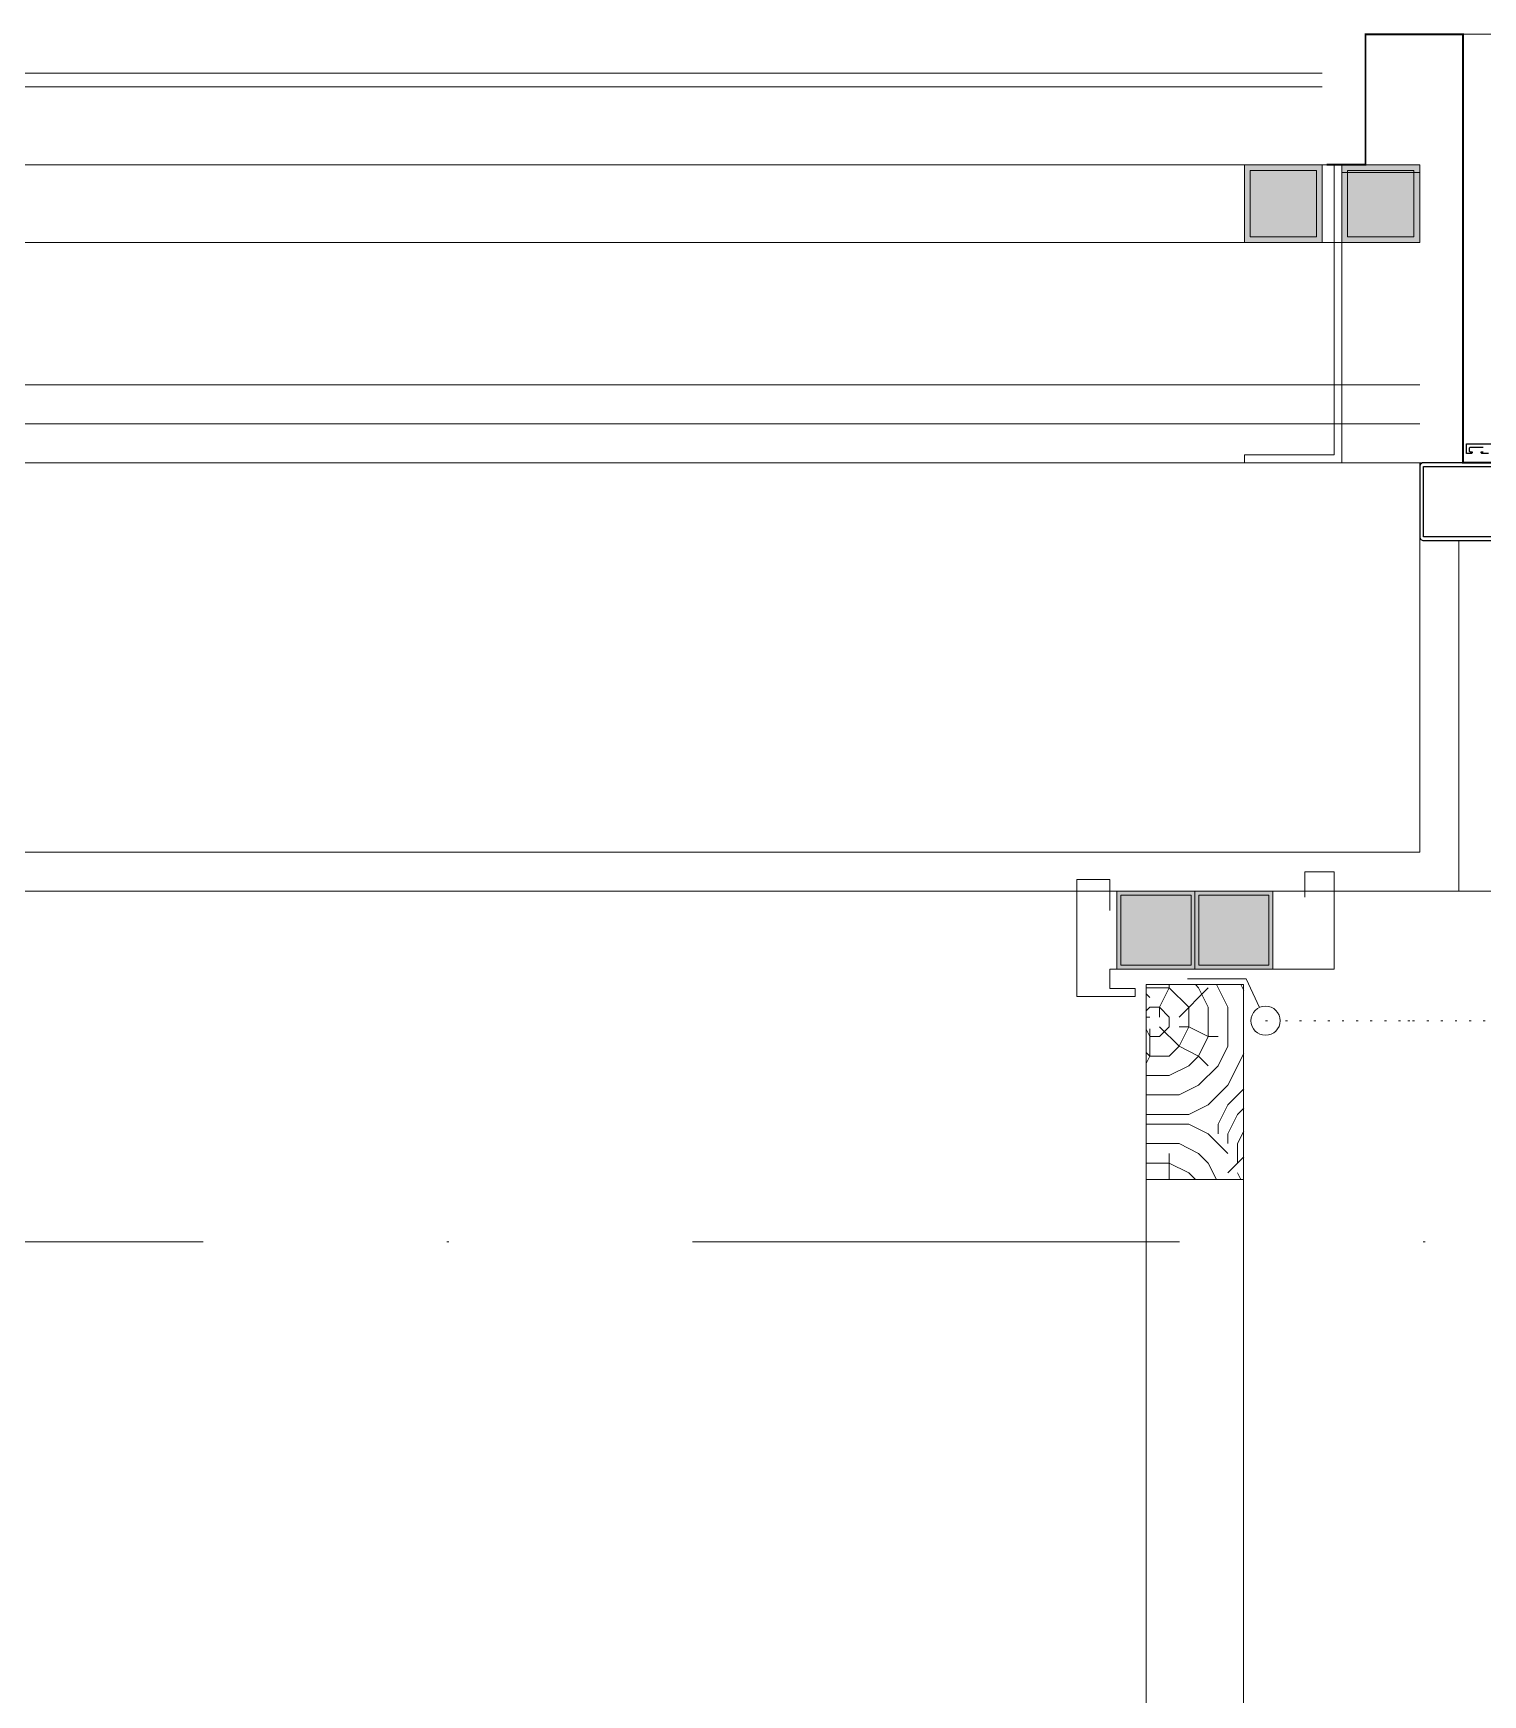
# Model space of a CAD drawing. Extents: x -9059 to 11889, y -1514 to 6575.
# Drawn here: x 9582.9 to 9657.3, y 3722.6 to 3807.9 of the extents above; entities that cross this region are included whole.
import ezdxf

# ---------------------------------------------------------------- set-up
doc = ezdxf.new("R2010")
doc.units = 0
doc.header["$LTSCALE"] = 25
doc.header["$MEASUREMENT"] = 0
doc.linetypes.add('DASHDOT', pattern=[1, 0.5, -0.25, 0, -0.25])
doc.linetypes.add('DOT2', pattern=[0.125, 0, -0.125])
doc.layers.get('0').update_dxf_attribs({"color": 9, "lineweight": 9})
for name, color, linetype, lineweight in [('00', 9, 'Continuous', 9), ('06D', 9, 'Continuous', 9), ('09', 9, 'Continuous', 9), ('10', 9, 'Continuous', 9), ('12', 9, 'Continuous', 9), ('14', 9, 'Continuous', 9), ('20', 9, 'DOT2', 9), ('24', 9, 'DASHDOT', 9), ('33', 9, 'BATTING', 9)]:
    doc.layers.add(name, color=color, linetype=linetype, lineweight=lineweight)
doc.linetypes.add('BATTING', pattern='A,0.0001,-0.1,[134,ltypeshp.shx,S=0.1,R=0,X=-0.1,Y=0],-0.2,[134,ltypeshp.shx,S=0.1,R=180,X=0.1,Y=0],-0.1', length=0.4001)

# ---------------------------------------------------------------- blocks, each defined once
blk = doc.blocks.new('*U968')
at = {"layer": '09'}
h = blk.add_hatch(dxfattribs=at)
h.set_pattern_fill('LOGEND', color=256, scale=10, style=0)
h.set_pattern_definition([(7e-15, (-99162.212, -3118.098), (10, 10), [3, -7]), (7e-15, (-99162.212, -3117.598), (10, 10), [3, -7]), (7e-15, (-99161.712, -3116.598), (10, 10), [2, -8]), (7e-15, (-99161.212, -3115.598), (10, 10), [1.5, -8.5]), (7e-15, (-99161.212, -3114.598), (10, 10), [1, -9]), (7e-15, (-99163.712, -3113.598), (10, 10), [0.5, -2.5, 0.5, -6.5]), (7e-15, (-99162.212, -3113.098), (10, 10), [0.5, -4, 1.5, -4]), (7e-15, (-99160.212, -3112.598), (10, 10), [0.5, -0.5, 0.5, -8.5]), (7e-15, (-99160.712, -3112.098), (10, 10), [0.5, -9.5]), (7e-15, (-99161.212, -3111.098), (10, 10), [1.5, -8.5]), (7e-15, (-99161.212, -3110.098), (10, 10), [2, -8]), (7e-15, (-99161.712, -3109.098), (10, 10), [2.5, -3, 0.5, -4]), (90, (-99165.712, -3115.098), (-10, 10), [0.5, -1, 2.5, -6]), (90, (-99165.212, -3114.098), (-10, 10), [0.5, -0.5, 1.5, -7.5]), (90, (-99164.712, -3110.098), (-10, 10), [1, -9]), (90, (-99164.212, -3114.098), (-10, 10), [2, -3, 0.5, -4.5]), (90, (-99163.712, -3108.598), (-10, 10), [0.5, -9.5]), (90, (-99163.212, -3113.598), (-10, 10), [1.5, -8.5]), (90, (-99162.212, -3113.098), (-10, 10), [1, -9]), (90, (-99161.212, -3113.098), (-10, 10), [0.5, -1.5, 1.5, -6.5]), (90, (-99160.712, -3112.598), (-10, 10), [0.5, -9.5]), (90, (-99160.212, -3114.598), (-10, 10), [1.4, -8.6]), (90, (-99159.712, -3116.598), (-10, 10), [1, -9]), (90, (-99158.712, -3112.598), (-10, 10), [0.5, -9.5]), (90, (-99157.712, -3113.098), (-10, 10), [1.5, -8.5]), (90, (-99156.712, -3113.098), (-10, 10), [1.5, -8.5]), (45, (-99158.212, -3117.0976), (1e-15, 10), [0.7071, -0.7071, 0.7071, -12.0208356]), (45, (-99160.212, -3114.5976), (1e-15, 10), [1.4142, -12.7279356]), (45, (-99164.212, -3109.5976), (1e-15, 10), [1.4142, -12.7279356]), (45, (-99162.212, -3112.0976), (1e-15, 10), [1.4142, -12.7279356]), (45, (-99161.712, -3114.0976), (1e-15, 10), [1.4142, -12.7279356]), (45, (-99158.712, -3116.0976), (1e-15, 10), [1.4142, -12.7279356]), (45, (-99159.712, -3115.5976), (1e-15, 10), [2.12132, -12.0208156]), (45, (-99162.712, -3111.0976), (1e-15, 10), [0.7071, -13.4350356]), (45, (-99163.212, -3110.0976), (1e-15, 10), [0.7071, -13.4350356]), (45, (-99159.212, -3110.0976), (1e-15, 10), [0.7071, -13.4350356]), (45, (-99163.212, -3115.0976), (1e-15, 10), [0.7071, -13.4350356]), (45, (-99157.712, -3111.5976), (1e-15, 10), [0.7071, -13.4350356]), (45, (-99161.212, -3112.5976), (1e-15, 10), [0.7071, -13.4350356]), (45, (-99160.212, -3111.5976), (1e-15, 10), [0.7071, -13.4350356]), (135, (-99160.712, -3113.5976), (-10, 1e-15), [0.7071, -0.7071, 2.12132, -10.6066156]), (135, (-99159.212, -3113.5976), (-10, 1e-15), [0.7071, -13.4350356]), (135, (-99159.212, -3117.0976), (-10, 1e-15), [0.7071, -13.4350356]), (135, (-99161.212, -3114.5976), (-10, 1e-15), [0.7071, -13.4350356]), (135, (-99159.712, -3112.5976), (-10, 1e-15), [0.7071, -13.4350356]), (135, (-99162.212, -3115.0976), (-10, 1e-15), [0.7071, -13.4350356]), (135, (-99158.212, -3115.0976), (-10, 1e-15), [0.7071, -13.4350356]), (135, (-99165.212, -3118.0976), (-10, 1e-15), [0.7071, -13.4350356]), (135, (-99164.712, -3117.5976), (-10, 1e-15), [1.4142, -12.7279356]), (135, (-99164.212, -3117.0976), (-10, 1e-15), [1.4142, -12.7279356]), (135, (-99163.212, -3117.0976), (-10, 1e-15), [1.4142, -12.7279356]), (135, (-99162.712, -3116.0976), (-10, 1e-15), [1.4142, -12.7279356]), (135, (-99158.712, -3112.0976), (-10, 1e-15), [1.4142, -12.7279356]), (135, (-99156.712, -3117.0976), (-10, 1e-15), [1.4142, -12.7279356]), (135, (-99156.212, -3109.0976), (-10, 1e-15), [1.4142, -12.7279356]), (135, (-99156.212, -3110.0976), (-10, 1e-15), [1.4142, -12.7279356]), (135, (-99157.212, -3110.5976), (-10, 1e-15), [1.4142, -12.7279356]), (135, (-99164.212, -3110.5976), (-10, 1e-15), [2.12132, -12.0208156]), (135, (-99157.712, -3111.5976), (-10, 1e-15), [2.12132, -12.0208156]), (26.565051, (-99163.212, -3108.5976), (10, 4e-09), [1.118, -21.2426798]), (26.565051, (-99163.212, -3113.5976), (10, 4e-09), [1.118, -21.2426798]), (26.565051, (-99162.212, -3110.5976), (10, 4e-09), [1.118, -21.2426798]), (26.565051, (-99159.212, -3117.5976), (10, 4e-09), [1.118, -21.2426798]), (26.565051, (-99159.712, -3116.5976), (10, 4e-09), [1.118, -21.2426798]), (26.565051, (-99162.712, -3114.5976), (10, 4e-09), [1.118, -21.2426798]), (26.565051, (-99162.712, -3109.5976), (10, 4e-09), [1.118, -21.2426798]), (26.565051, (-99159.712, -3112.5976), (10, 4e-09), [2.236, -20.1246798]), (63.434949, (-99159.712, -3111.0976), (5e-10, 10), [1.118, -21.2426798]), (63.434949, (-99158.212, -3114.0976), (5e-10, 10), [1.118, -21.2426798]), (63.434949, (-99163.212, -3112.0976), (5e-10, 10), [1.118, -21.2426798]), (63.434949, (-99165.212, -3111.5976), (5e-10, 10), [1.118, -21.2426798]), (63.434949, (-99159.212, -3113.5976), (5e-10, 10), [1.118, -21.2426798]), (63.434949, (-99160.212, -3113.5976), (5e-10, 10), [1.118, -21.2426798]), (63.434949, (-99164.212, -3112.0976), (5e-10, 10), [2.236, -20.1246798]), (63.434949, (-99156.712, -3115.5976), (5e-10, 10), [2.236, -20.1246798]), (63.434949, (-99157.712, -3115.0976), (5e-10, 10), [2.236, -20.1246798]), (116.565051, (-99165.712, -3116.5976), (-4e-09, 10), [1.118, -21.2426798]), (116.565051, (-99165.712, -3111.0976), (-4e-09, 10), [1.118, -21.2426798]), (116.565051, (-99163.712, -3118.0976), (-4e-09, 10), [1.118, -21.2426798]), (116.565051, (-99164.712, -3109.0976), (-4e-09, 10), [1.118, -21.2426798]), (116.565051, (-99163.712, -3115.0976), (-4e-09, 10), [1.118, -21.2426798]), (116.565051, (-99161.712, -3114.0976), (-4e-09, 10), [1.118, -21.2426798]), (116.565051, (-99160.712, -3112.0976), (-4e-09, 10), [1.118, -21.2426798]), (116.565051, (-99165.212, -3116.0976), (3.21e-06, 10.0000016), [1.118, -21.2426798]), (116.565051, (-99162.712, -3114.5976), (-4e-09, 10), [1.118, -21.2426798]), (116.565051, (-99159.712, -3115.5976), (-4e-09, 10), [1.118, -21.2426798]), (116.565051, (-99158.712, -3114.5976), (-4e-09, 10), [1.118, -21.2426798]), (116.565051, (-99156.712, -3111.5976), (-4e-09, 10), [1.118, -21.2426798]), (116.565051, (-99164.212, -3108.5976), (-4e-09, 10), [1.118, -21.2426798]), (116.565051, (-99165.712, -3109.0976), (-4e-09, 10), [2.236, -20.1246798]), (116.565051, (-99164.212, -3116.0976), (-4e-09, 10), [2.236, -20.1246798]), (153.434949, (-99165.712, -3117.5976), (-10, 5e-10), [1.118, -21.2426798]), (153.434949, (-99157.212, -3118.0976), (-10, 5e-10), [1.118, -21.2426798]), (153.434949, (-99157.712, -3113.0976), (-10, 5e-10), [1.118, -21.2426798]), (153.434949, (-99161.712, -3116.5976), (-10, 5e-10), [1.118, -21.2426798]), (153.434949, (-99162.212, -3117.5976), (-10, 5e-10), [1.118, -21.2426798]), (153.434949, (-99161.212, -3115.5976), (-10, 5e-10), [1.118, -21.2426798]), (153.434949, (-99158.212, -3109.5976), (-10, 5e-10), [1.118, -21.2426798]), (153.434949, (-99157.212, -3109.0976), (-10, 5e-10), [2.236, -20.1246798])])
h.paths.add_polyline_path([(3.3, -4.8), (-1.706, -4.8), (-1.707, -14.8), (3.3, -14.8)])
at = {"layer": '10'}
for points in [[(5.159, -1), (5.159, 0.6), (6.859, 0.6), (6.859, -5.4), (3.859, -5.4), (3.859, -5), (5.159, -5), (5.159, -4), (-6.341, -4), (-6.341, 1), (-4.841, 1), (-4.841, -0.3)], [(1.173, -4.5), (-1.827, -4.5), (-2.511, -5.97)]]:
    blk.add_lwpolyline(points, dxfattribs=at)
blk.add_circle((-2.827, -6.65), 0.75, dxfattribs=at)
at = {"layer": '12'}
for points in [[(3.3, -4.8), (3.3, -14.8), (-1.7, -14.8), (-1.7, -4.8)], [(3.3, -71.8), (-1.7, -71.8), (-1.7, -14.8), (3.3, -14.8)]]:
    blk.add_lwpolyline(points, close=True, dxfattribs=at)
at = {"layer": '20', "ltscale": 20}
for points in [[(-2.827, -6.65), (-72.827, -6.65)], [(-72.827, -6.65), (-3.577, -6.65)]]:
    blk.add_lwpolyline(points, dxfattribs=at)
at = {"layer": '20', "ltscale": 0.2}
blk.add_lwpolyline([(-72.827, -6.65), (-3.577, -6.65)], dxfattribs=at)
blk.add_arc((-1.7, -4.8), 71.151, 181.48991, 270, dxfattribs=at)
blk = doc.blocks.new('p-profil-birim')
h = blk.add_hatch(color=255)
h.dxf.hatch_style = 1
h.paths.add_polyline_path([(0, 0), (10, 0), (10, 10), (0, 10)])
blk.add_lwpolyline([(0, 0), (10, 0), (10, 10), (0, 10)], close=True)
at = {"layer": '10'}
for points in [[(0, 10), (10, 10), (10, 0), (0, 0)], [(0, 10), (10, 10), (10, 0), (0, 0)], [(0, 0), (10, 0), (10, 10), (0, 10)], [(0.5, 9.5), (9.5, 9.5), (9.5, 0.5), (0.5, 0.5)]]:
    blk.add_lwpolyline(points, close=True, dxfattribs=at)
blk = doc.blocks.new('p-s-profil')
at = {"layer": '10'}
blk.add_lwpolyline([(9, 15.3), (4.6, 15.3), (4.6, 0.4), (0, 0.4), (0, 0), (5, 0), (5, 14.9), (9, 14.9), (9, 15.3)], dxfattribs=at)
blk.add_lwpolyline([(9, 15.3), (4.6, 15.3), (4.6, 0.4), (0, 0.4), (0, 0), (5, 0), (5, 14.9), (9, 14.9), (9, 15.3)], dxfattribs=at)
blk = doc.blocks.new('p-kutu_profil_40x40')
h = blk.add_hatch(color=256)
h.dxf.hatch_style = 1
h.paths.add_polyline_path([(0, 0), (4, 0), (4, 4), (0, 4)])
h = blk.add_hatch(color=255)
h.dxf.hatch_style = 1
h.paths.add_polyline_path([(0, 0), (4, 0), (4, 4), (0, 4)])
blk.add_lwpolyline([(0, 0), (4, 0), (4, 4), (0, 4)], close=True)
at = {"layer": '10'}
for points in [[(0, 4), (4, 4), (4, 0), (0, 0)], [(0, 4), (4, 4), (4, 0), (0, 0)], [(0, 0), (4, 0), (4, 4), (0, 4)], [(0.3, 3.7), (3.7, 3.7), (3.7, 0.3), (0.3, 0.3)], [(0.3, 3.7), (3.7, 3.7), (3.7, 0.3), (0.3, 0.3)]]:
    blk.add_lwpolyline(points, close=True, dxfattribs=at)
blk = doc.blocks.new('P-DOG-PORSCHE')
at = {"layer": '06D'}
for points in [[(-117.783, 24), (-2.217, 24)], [(-118, -20), (-2, -20)]]:
    blk.add_lwpolyline(points, dxfattribs=at)
at = {"layer": '10', "const_width": 0.1}
blk.add_lwpolyline([(4.783, 17.3), (2.783, 17.3), (2.783, 24), (-2.217, 24), (-2.217, 2), (-4.569, 2)], dxfattribs=at)
at = {"layer": '10', "lineweight": 25, "ltscale": 0.5}
for points in [[(-3.527, 2.464), (-3.217, 2.464, 0.414214), (-3.147, 2.534), (-3.147, 2.554, 0.414214), (-3.157, 2.564), (-3.257, 2.564, -0.414214)], [(-3.257, 2.784), (-2.587, 2.784, -0.414214), (-2.537, 2.734), (-2.537, 2.614, -0.414214), (-2.587, 2.564), (-2.687, 2.564, 0.414214), (-2.697, 2.554), (-2.697, 2.534, 0.414214), (-2.627, 2.464), (-2.407, 2.464, 0.414214), (-2.397, 2.474), (-2.397, 2.954, 0.414214), (-2.407, 2.964), (-10.387, 2.964, 0.414214)]]:
    blk.add_lwpolyline(points, format="xyb", dxfattribs=at)
blk.add_lwpolyline([(0, -1.8, -0.414214), (-0.2, -2), (-3.8, -2, -0.414214), (-4, -1.8), (-4, 1.8, -0.414214), (-3.8, 2), (-0.2, 2, -0.414214), (0, 1.8)], format="xyb", close=True, dxfattribs=at)
blk.add_lwpolyline([(-0.2, -1.8), (-0.2, 1.8), (-3.8, 1.8), (-3.8, -1.8)], close=True, dxfattribs=at)
at = {"layer": '14'}
blk.add_lwpolyline([(-2, -20), (-2, -2)], dxfattribs=at)

msp = doc.modelspace()

# ---------------------------------------------------------------- linework, layer by layer
at = {"layer": '00'}
msp.add_lwpolyline([(9544.058, 3765.873), (9654.058, 3765.873), (9654.058, 3785.873), (9544.058, 3785.873), (9544.058, 3765.873)], close=True, dxfattribs=at)
at = {"layer": '06D'}
for points in [[(9654.058, 3801.173), (9544.058, 3801.173)], [(9654.058, 3797.173), (9544.058, 3797.173)], [(9654.058, 3789.873), (9544.058, 3789.873)], [(9654.458, 3785.873), (9543.658, 3785.873)]]:
    msp.add_lwpolyline(points, dxfattribs=at)
at = {"layer": '10'}
for points in [[(9649.058, 3805.873), (9549.058, 3805.873)], [(9649.058, 3805.173), (9549.058, 3805.173)]]:
    msp.add_lwpolyline(points, dxfattribs=at)
at = {"layer": '14'}
msp.add_lwpolyline([(9542.058, 3763.873), (9656.058, 3763.873)], dxfattribs=at)
at = {"layer": '24', "ltscale": 2}
msp.add_lwpolyline([(7011.529, 3745.873), (10534.058, 3745.873)], dxfattribs=at)
at = {"layer": '33', "ltscale": 0.2, "flags": 128}
msp.add_lwpolyline([(9654.058, 3787.873), (9544.058, 3787.873)], dxfattribs=at)

# ---------------------------------------------------------------- block references
at = {"xscale": -1}
msp.add_blockref('P-DOG-PORSCHE', (9654.058, 3783.873), dxfattribs=at)
for name, p in [('p-s-profil', (9645.058, 3785.873)), ('p-kutu_profil_40x40', (9645.058, 3797.173)), ('p-kutu_profil_40x40', (9650.058, 3797.173))]:
    msp.add_blockref(name, p)
at = {"layer": '10', "xscale": -1}
msp.add_blockref('*U968', (9643.317, 3763.873), dxfattribs=at)
at = {"layer": '10', "xscale": 0.4, "yscale": 0.4}
for p in [(9638.52, 3759.873), (9642.52, 3759.873)]:
    msp.add_blockref('p-profil-birim', p, dxfattribs=at)

doc.saveas('drawing.dxf')
